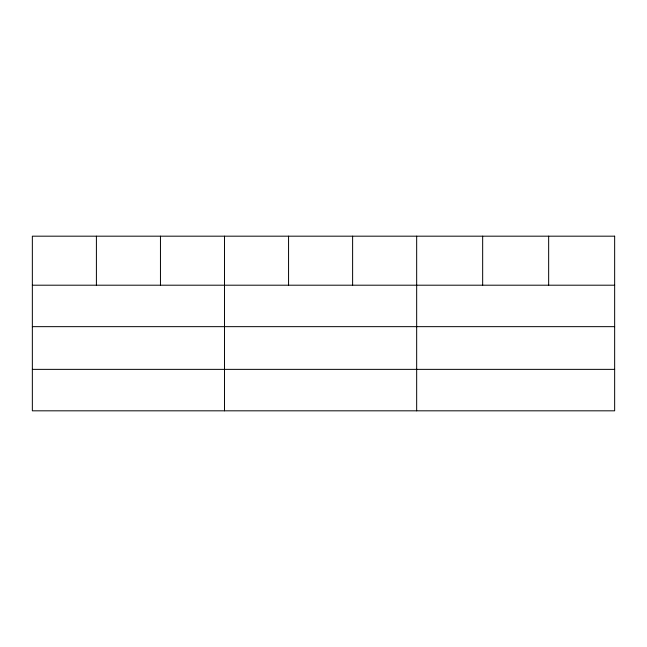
<?xml version="1.0" encoding="UTF-8"?>
<svg xmlns="http://www.w3.org/2000/svg" width="647" height="647" viewBox="0 0 647 647"><rect width="100%" height="100%" fill="white"/><g stroke="black" fill="none" stroke-linecap="round" stroke-linejoin="round"><path stroke-width="0.97" d="M32.35 285.198L614.65 285.198M32.35 326.654L614.65 326.654M32.35 369.364L614.65 369.364M548.656 236.179L548.656 285.198M482.662 236.179L482.662 285.198M416.668 236.179L416.668 410.821M352.615 236.179L352.615 285.198M288.562 236.179L288.562 285.198M224.509 236.179L224.509 410.821M160.456 236.179L160.456 285.198M96.403 236.179L96.403 285.198M614.65 236.179L32.35 236.179L32.35 410.821L614.65 410.821L614.65 236.179"/></g></svg>
